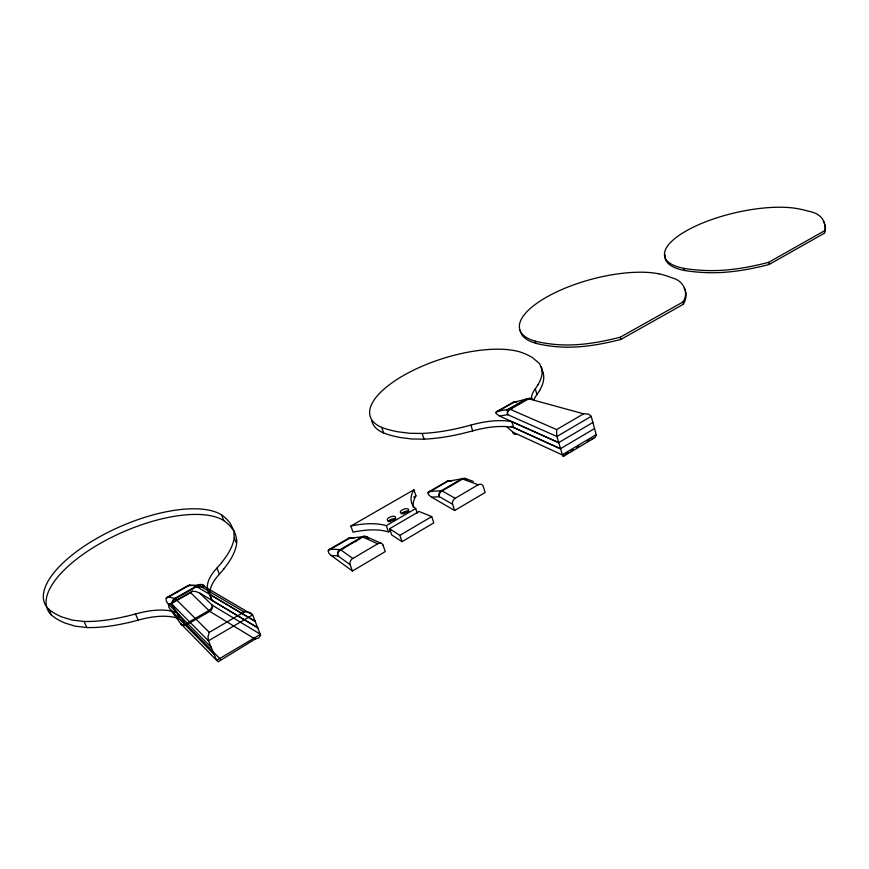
<?xml version="1.0" encoding="UTF-8"?>
<svg xmlns="http://www.w3.org/2000/svg" width="869" height="869" viewBox="0 0 869 869"><rect width="100%" height="100%" fill="white"/><g stroke="black" fill="none" stroke-linecap="round" stroke-linejoin="round"><path stroke-width="1.3" d="M328.178 550.859L328.721 552.901L330.6 555.03L352.423 571.02L385.282 551.576L383.044 545.243M221.584 562.58A114.882 46.405 -23.8 0 0 234.272 537.639L233.826 530.774L230.415 523.649A188.084 75.223 -24.9 0 0 221.508 514.828A100.543 40.463 -23.5 0 0 101.293 535.858A100.543 40.463 -23.5 0 0 48.664 609.136L51.445 615.056A174.343 70.867 -22.4 0 0 65.066 623.062L75.179 626.18L86.824 627.505L84.032 621.444L72.388 620.14L62.264 617.077A174.669 70.356 -22.3 0 1 48.653 609.147M591.376 439.171L594.95 437.541L596.34 435.108L591.202 416.273L588.509 414.057L583.631 413.807L556.605 429.579L556.736 435.977L562.84 456.29M563.981 455.247L563.633 456.171M166.077 598.654L166.218 601L167.739 603.455L211.2 647.362M168.705 604.781L168.858 607.149L170.389 609.614L213.937 653.879L179.622 619.108L176.95 612.862A65.208 28.699 -25.2 0 0 135.466 614.003L125.886 616.469M665.089 254.66A78.482 26.591 -13.1 0 0 684.457 270.455A139.17 45.818 -12.6 0 0 703.184 272.464C725.419 273.811 747.644 270.031 769.108 264.491L824.442 233.164L825.55 227.613L824.149 222.486M824.442 233.164C827.071 221.226 821.02 213.492 808.463 211.189A143.081 49.739 -13.7 0 0 793.973 208.082A78.525 26.504 -13.1 0 0 687.737 230.057A78.525 26.504 -13.1 0 0 683.957 268.369L684.457 270.455M209.244 632.382L208.039 636.401L208.256 640.312L216.739 660.516L218.195 661.754L255.095 639.117L258.81 637.868L260.667 635.282L252.466 614.502L250.218 612.71L246.611 611.885L244.146 611.982L209.277 632.339L175.364 598.698A5.964 1.271 60.6 0 0 174.723 598.372L167.88 596.873A4.812 4.084 -47.4 0 0 166.175 598.372L189.746 585.087L193.559 585.5L197.241 586.988L255.28 621.389L209.592 594.244A60.656 26.787 -22.2 0 1 216.935 568.12L221.758 562.569M520.129 330.274A82.24 29.861 -15 0 0 535.815 343.309A145.362 51.467 -14.3 0 0 553.738 346.427C576.31 348.925 599.034 344.982 620.868 339.442L683.382 304.269C686.162 299.436 687.379 293.049 684.196 288.106M535.185 341.148A145.449 51.314 -14.4 0 0 553.118 344.233C575.702 346.698 598.437 342.744 620.281 337.205L682.849 302.064C689.573 292.679 683.056 280.329 672.356 277.982A150.609 55.822 -15.9 0 0 658.843 273.8M539.725 390.442L536.966 394.559A52.89 21.671 -15.4 0 0 533.99 399.805M538.074 384.75L535.304 388.834A52.987 21.519 -15.4 0 0 531.622 398.969M224.224 568.619L219.422 574.192A60.537 26.972 -22.2 0 0 212.166 600.446L257.897 627.852L199.837 593.147L196.122 591.615L192.31 591.192L168.803 604.498A4.812 4.084 -47.4 0 0 170.867 603.857L190.626 592.658A4.758 4.041 -48.9 0 0 192.31 591.192M593.788 438.302L563.481 456.355M596.264 434.587L562.167 454.856L513.058 432.262L506.41 426.397M565.154 454.52L568.641 452.445M570.966 451.065L573.29 449.675M576.777 447.6L579.102 446.221M587.238 441.376L589.562 439.986M371.66 420.096A86.683 33.75 -17.5 0 0 383.642 432.979A152.52 58.288 -16.6 0 0 400.457 437.531L411.819 438.997L424.029 439.149A98.197 38.258 -17.3 0 0 464.068 433.099L472.703 430.905A55.105 23.582 -17.6 0 1 513.698 427.57L560.407 448.762L594.592 428.526M402.021 541.669L433.805 522.856L431.708 516.588L419.086 511.483L389.562 528.732L391.745 534.978L402.021 541.669L399.838 535.358L389.562 528.732M454.661 510.516L452.619 504.27L439.475 496.742L431.448 497.09L454.661 510.516L485.152 492.484L483.186 486.271A4.562 3.628 -66.2 0 0 478.341 484.783L462.59 479.047A5.659 2.249 59.9 0 0 461.678 478.873L446.709 481.448L429.449 491.441A4.475 3.628 -64.5 0 0 427.95 492.821L448.469 480.926L451.63 480.991M399.838 535.358L431.708 516.588M462.232 427.385L470.889 425.115A55.203 23.409 -17.5 0 1 511.928 421.693L558.648 442.636L592.908 422.453M413.318 507.431A57.712 25.831 -18 0 1 415.958 495.851L413.916 489.779L350.848 526.06L353.064 532.197A60.949 28.047 -20.9 0 1 388.486 531.893L390.746 530.568M591.224 416.349L556.877 436.488L507.757 414.687L499.512 416.066L496.003 413.47M352.423 571.02L350.098 564.654A4.823 3.954 -58.8 0 1 352.781 558.517L377.722 543.777A4.769 3.889 -60.5 0 1 383.131 545.189M478.319 484.696L455.16 498.295L442.136 490.952A5.703 2.183 59.9 0 0 441.235 490.757L429.449 491.441M441.235 490.757L461.678 478.873A4.497 3.997 69.1 0 1 466.827 479.862M377.722 543.777L362.829 537.075L340.8 549.892A4.736 3.997 -52.6 0 0 337.943 555.954A4.714 4.573 85.3 0 1 340.007 549.675L361.982 536.825A4.671 4.323 73 0 1 367.989 538.432A4.682 3.737 -65.4 0 0 362.862 537.161M462.59 479.047L442.136 490.952A4.53 3.769 -59.5 0 0 439.388 496.786A4.541 4.28 73.6 0 1 441.256 490.811M350.848 526.06A61.069 27.862 -20.8 0 1 386.314 525.669L415.719 508.55A57.821 25.646 -17.9 0 1 413.916 489.779M350.37 537.802L328.221 550.588A4.671 3.867 -58.2 0 1 329.829 549.132L348.393 538.389A4.638 3.824 -59.4 0 1 350.283 537.802L354.096 538.063M170.867 603.857L185.629 623.942A5.942 1.26 60.5 0 0 186.498 624.822L209.787 611.396L255.16 639.106M413.633 497.198L415.958 495.851M209.787 611.396A5.887 1.347 60.5 0 1 208.897 610.538L185.629 623.942A4.877 2.846 -34.3 0 1 180.491 623.486A4.856 4.128 -41.7 0 0 186.466 624.746M683.957 268.38A139.246 45.677 -12.6 0 0 702.695 270.357C724.942 271.671 747.166 267.88 768.652 262.34L824.029 231.035M583.631 413.807L528.765 398.828A5.257 2.39 60.4 0 0 527.841 398.741L509.321 409.212L497.111 411.352A4.149 3.324 -70 0 0 495.743 412.59L514.361 402.086L516.925 402.021M175.364 598.698L198.925 585.369L244.146 611.982M510.244 409.386A4.193 3.465 -65.5 0 0 507.681 414.719A4.215 3.878 66.8 0 1 509.343 409.266A5.29 2.346 60.4 0 1 510.233 409.31L528.765 398.828M167.88 596.873L187.704 585.706A4.758 4.041 -48.9 0 1 189.746 585.076M497.111 411.352L512.775 402.521A4.117 3.28 -70.7 0 1 514.361 402.086M506.41 410.179L526.201 399.001M179.622 619.108A65.077 28.894 -25.3 0 0 138.182 620.151L128.623 622.606M512.775 402.521L527.841 398.741M348.393 538.389L361.982 536.825A5.866 1.923 60.1 0 1 362.829 537.075M187.704 585.706L198.262 585.065A4.725 4.627 86.5 0 1 204.606 586.597A4.801 4.008 -56 0 0 198.968 585.456M197.339 587.053L204.552 586.64L252.662 614.894L208.441 640.822L172.562 604.781L167.956 603.673M462.232 427.309A98.36 37.975 -17.3 0 1 422.117 433.446L409.929 433.305L398.545 431.882A152.77 57.854 -16.6 0 1 381.719 427.396A86.824 33.5 -17.5 0 1 406.475 373.822A86.824 33.5 -17.5 0 1 519.999 351.945A159.842 62.72 -18.6 0 1 532.295 357.496L539.616 363.666L542.951 372.486A98.762 38.714 -17.6 0 1 539.551 390.463M329.829 549.132L339.975 549.621A5.909 1.847 60.1 0 1 340.8 549.892L352.76 558.43M331.187 555.487L338.041 555.91L350.098 564.654M465.404 478.58L473.312 481.404M510.222 409.31L556.605 429.579M366.251 536.629L381.219 543.331M499.512 416.066L558.648 442.636M511.135 426.353L560.407 448.762M431.448 497.09L428.917 495.091L427.939 493.081M199.87 593.169L212.264 605.215L260.494 634.305L216.674 660.364L180.556 623.453L170.606 609.842M190.626 592.658L208.897 610.538M186.498 624.822L220.759 659.56M823.323 221.204L823.888 222.051M541.778 370.064L542.951 372.486M135.466 614.003L138.182 620.151M209.592 594.244L212.166 600.446M216.935 568.12L219.422 574.192M221.497 514.839L223.8 520.596A187.726 75.755 -25 0 1 232.729 529.482C236.401 531.654 239.029 552.478 234.217 537.65M386.314 525.669L388.486 531.893M381.73 427.396L383.642 432.979M415.719 508.55L417.283 513.188M422.138 433.425L424.029 439.149M470.889 425.115L472.703 430.905M511.928 421.693L513.698 427.57M535.304 388.834L536.966 394.559M535.815 343.309L535.185 341.148A82.283 29.763 -15 0 1 548.763 295.916A82.283 29.763 -15 0 1 658.811 273.8M620.281 337.205L620.868 339.442M682.849 302.064L683.382 304.269M768.652 262.34L769.108 264.491M51.445 615.056A100.359 40.745 -23.6 0 1 103.769 541.452A100.359 40.745 -23.6 0 1 223.789 520.585M128.666 622.497A113.459 46.285 -23.4 0 1 86.791 627.537M125.94 616.349A113.665 45.959 -23.3 0 1 84 621.465M236.64 543.559A114.665 46.73 -23.9 0 1 224.039 568.63M175.397 598.784A4.888 4.171 -41.3 0 0 172.464 604.824A4.856 4.736 -41 0 1 174.745 598.437L198.262 585.065A5.92 1.358 60.6 0 1 198.925 585.369M208.886 610.505A4.823 2.694 -43.1 0 0 212.329 605.182A4.78 3.954 -55.8 0 1 209.755 611.32M516.61 434.239A4.171 3.422 -64.8 0 1 512.982 432.317A4.182 2.39 -44.7 0 0 515.284 433.729M528.786 398.904A4.16 3.161 -75.1 0 1 532.349 399.229M527.874 398.784A4.182 3.585 65.2 0 1 531.991 399.24M511.939 408.854A2.02 0.826 -16.7 0 1 512.319 408.712M541.387 366.881A98.936 38.421 -17.6 0 1 537.9 384.771M388.161 521.769A4.421 1.977 -19.6 0 1 391.582 519.249A4.421 1.977 -19.6 0 1 395.84 519.021M390.181 521.867A2.205 0.988 -19.6 0 1 391.593 520.314A2.205 0.988 -19.6 0 1 394.146 520.118M401.369 513.927A4.388 1.966 -19.3 0 1 404.845 511.591A4.388 1.966 -19.3 0 1 408.886 511.428M403.238 514.046A2.194 0.978 -19.3 0 1 404.769 512.667A2.194 0.978 -19.3 0 1 407.116 512.46M355.682 541.854A2.259 1.021 -20.4 0 1 355.877 541.604M343.331 548.784A2.27 1.032 -20.7 0 1 343.744 548.621M452.532 504.313A4.606 3.693 -65 0 1 455.182 498.382M462.623 479.134A4.486 3.465 -70.7 0 1 467.022 479.873M446.709 481.448A4.443 3.585 -65.5 0 1 448.469 480.926M389.584 521.009A4.421 1.977 -19.6 0 0 395.601 517.305A4.421 1.977 -19.6 0 0 389.008 517.598A4.421 1.977 -19.6 0 0 389.584 521.009M402.716 513.373A4.399 1.955 -19.3 0 0 408.68 509.701A4.399 1.955 -19.3 0 0 402.086 510.005A4.399 1.955 -19.3 0 0 402.716 513.373"/></g></svg>
